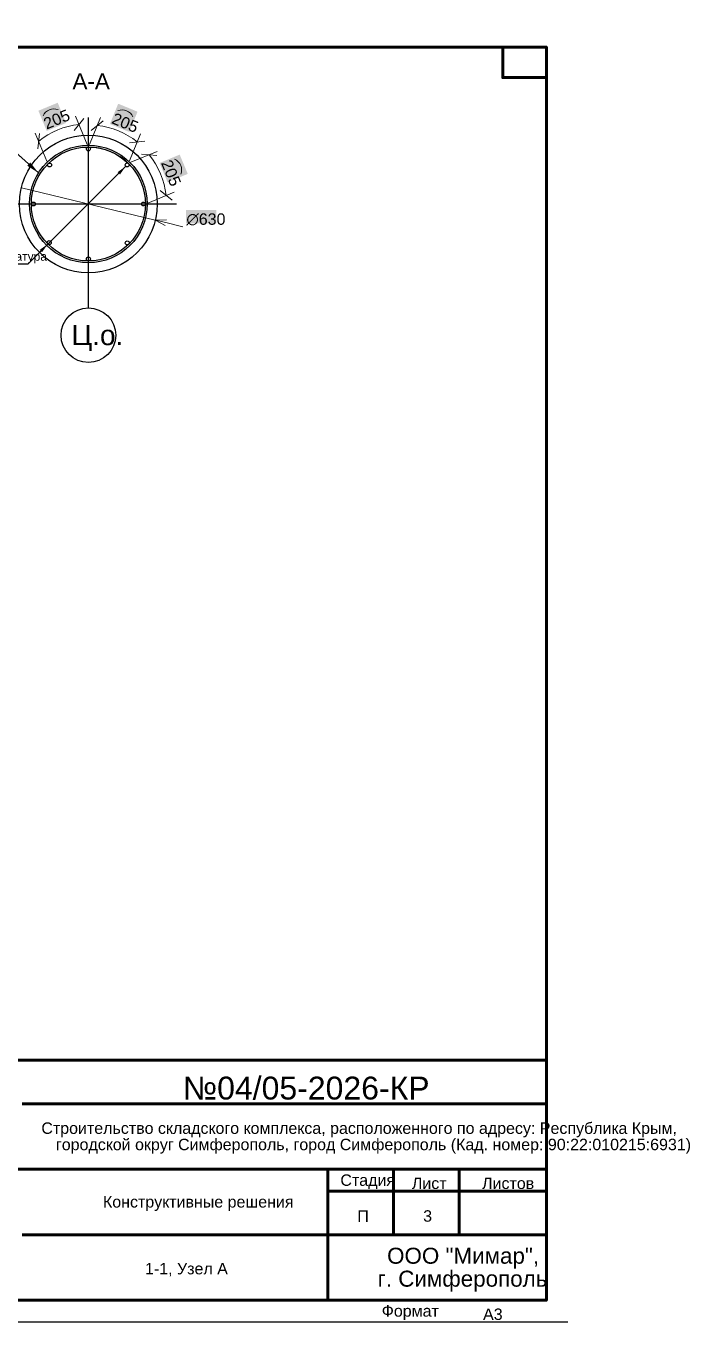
# Model space of a CAD drawing. Header units: millimetres. Extents: x 0 to 448, y 0 to 297.
# Drawn here: x 296 to 448, y 0.1 to 297 of the extents above; entities that cross this region are included whole.
import ezdxf

# ---------------------------------------------------------------- set-up
doc = ezdxf.new("R2010")
doc.units = ezdxf.units.MM
for name, color, linetype in [('PDF _0', 7, 'Continuous'), ('PDF _Разрез', 7, 'Continuous'), ('PDF _СПДС_Выноски', 7, 'Continuous'), ('PDF _СПДС_Оси', 7, 'Continuous'), ('PDF _СПДС_Размеры', 7, 'Continuous'), ('PDF _Текст', 7, 'Continuous')]:
    doc.layers.add(name, color=color, linetype=linetype)
doc.styles.add('PDF Arial', font='arial.ttf')

msp = doc.modelspace()

# ---------------------------------------------------------------- linework, layer by layer
at = {"layer": 'PDF _0', "lineweight": 5}
for points in [[(307.01, 273.04), (309.21, 275.81)], [(313.66, 275.26), (310.89, 273.06)], [(299.1, 272.36), (298.67, 268.85)], [(319.69, 270.18), (323.21, 270.6)], [(325.91, 267.28), (322.4, 267.64)], [(326.66, 259.26), (329.43, 257.04)], [(327.84, 251.28), (325.58, 252.51), (328.16, 252.57)], [(325.58, 252.51), (328.01, 251.93)]]:
    msp.add_lwpolyline(points, dxfattribs=at)
at = {"layer": 'PDF _0', "lineweight": 30}
for centre, radius in [((310.26, 256.2), 15.76), ((310.26, 256.2), 13.45), ((310.26, 256.2), 13.05), ((310.26, 268.82), 0.455), ((301.37, 265.13), 0.455), ((319.15, 265.15), 0.455), ((297.67, 256.2), 0.455), ((322.88, 256.2), 0.455), ((301.31, 247.35), 0.455), ((319.17, 247.29), 0.455), ((310.26, 243.61), 0.455)]:
    msp.add_circle(centre, radius, dxfattribs=at)
at = {"layer": 'PDF _0', "lineweight": 5}
for centre, start, end in [((310.28, 256.22), 45.3789, 90.0276), ((310.26, 256.22), 359.8902, 45.379)]:
    msp.add_arc(centre, 13.05, start, end, dxfattribs=at)
at = {"layer": 'PDF _Разрез', "lineweight": 25}
msp.add_lwpolyline([(419.98, 0.15), (0.11, 0.15), (0.11, 296.98)], dxfattribs=at)
at = {"layer": 'PDF _Разрез', "lineweight": 60}
for points in [[(20.11, 5.14), (415.09, 5.14), (415.09, 292.13), (20.11, 292.13)], [(415.09, 285.15), (415.09, 292.13), (405.1, 292.13), (405.1, 285.15)], [(230.11, 60.14), (415.09, 60.14), (415.09, 5.14), (230.11, 5.14)]]:
    msp.add_lwpolyline(points, close=True, dxfattribs=at)
for points in [[(295.09, 50.15), (415.09, 50.15)], [(230.11, 35.14), (415.09, 35.14)], [(365.1, 35.14), (365.1, 5.14), (365.1, 35.14)], [(380.1, 35.14), (380.1, 20.15)], [(395.11, 35.14), (395.11, 20.15)], [(365.1, 30.14), (415.09, 30.14)], [(295.09, 20.15), (415.09, 20.15)]]:
    msp.add_lwpolyline(points, dxfattribs=at)
at = {"layer": 'PDF _СПДС_Выноски', "lineweight": 25}
for points in [[(298.84, 263.32), (290.54, 270.84), (269.23, 270.84)], [(318.82, 264.83), (296.41, 242.45)], [(300.98, 247.02), (296.41, 242.45), (275.83, 242.45)]]:
    msp.add_lwpolyline(points, dxfattribs=at)
at = {"layer": 'PDF _СПДС_Выноски', "transparency": 33554559}
for points in [[(298.84, 263.32), (296.28, 264.95), (296.96, 265.71)], [(318.82, 264.83), (317.49, 262.96), (316.96, 263.49)], [(300.98, 247.02), (299.65, 245.16), (299.12, 245.69)]]:
    msp.add_solid(points, dxfattribs=at)
at = {"layer": 'PDF _СПДС_Оси', "lineweight": 25}
for points in [[(310.25, 276), (310.25, 256.19), (310.25, 238.64), (310.25, 232.4)], [(330.44, 256.19), (310.25, 256.19), (289.02, 256.19), (282.75, 256.19)]]:
    msp.add_lwpolyline(points, dxfattribs=at)
msp.add_circle((310.26, 226.14), 6.25, dxfattribs=at)
at = {"layer": 'PDF _СПДС_Размеры', "lineweight": 5}
for points in [[(310.02, 269.82), (307.35, 276.28)], [(310.5, 269.82), (313.02, 276)], [(300.79, 266.01), (298.12, 272.45)], [(319.67, 266.07), (322.21, 272.26)], [(320.01, 265.74), (326, 268.23)], [(294.95, 259.89), (325.58, 252.51)], [(323.88, 256.42), (329.89, 258.92)], [(328.01, 251.93), (331.86, 251)]]:
    msp.add_lwpolyline(points, dxfattribs=at)
for centre, radius, start, end in [((302.37, 275.27), 2.72, 68.8895, 156.0992), ((317.99, 275.04), 2.72, 24.0989, 111.3079), ((310.26, 256.24), 18.32, 96.6744, 128.3147), ((310.28, 256.22), 18.07, 51.7896, 83.6225), ((310.29, 256.22), 17.86, 6.262, 39.0554), ((328.89, 263.97), 2.72, 339.0326, 66.2365)]:
    msp.add_arc(centre, radius, start, end, dxfattribs=at)
at = {"layer": 'PDF _СПДС_Размеры', "color": 7, "true_color": 0xffffff, "transparency": 33554559}
for points in [[(298.82, 277.55), (300.73, 272.93), (303.24, 279.39)], [(300.73, 272.93), (303.24, 279.39), (305.15, 274.75)], [(317.09, 279.16), (315.18, 274.52), (321.51, 277.34)], [(315.18, 274.52), (321.51, 277.34), (319.63, 272.7)], [(331.16, 267.51), (326.55, 265.59), (333.01, 263.09)], [(326.55, 265.59), (333.01, 263.09), (328.39, 261.16)], [(332.62, 254.81), (332.62, 251.74), (339.55, 254.81)], [(332.62, 251.74), (339.55, 254.81), (339.55, 251.74)]]:
    msp.add_solid(points, dxfattribs=at)

# ---------------------------------------------------------------- texts
at = {"layer": 'PDF _Текст', "attachment_point": 7, "style": 'PDF Arial'}
for s, insert, char_height in [('А-А', (306.63, 282.48), 3.668), ('∅630', (332.69, 251.26), 2.62), ('Рабочая арматура', (276.98, 242.61), 1.9647), ('Ц.о.', (306.4, 222.55), 4.584), ('№04/05-2026-КР', (331.88, 51.04), 5.2394), ('Строительство складского комплекса, расположенного по адресу: Республика Крым,', (299.5, 42.46), 2.6198), ('городской округ Симферополь, город Симферополь (Кад. номер: 90:22:010215:6931)', (302.84, 38.72), 2.6198), ('Стадия', (367.93, 30.59), 2.62), ('Лист', (384.29, 30.59), 2.62), ('Листов', (400.36, 30.59), 2.62), ('Конструктивные решения', (313.6, 25.59), 2.6198), ('П', (371.81, 23.1), 2.62), ('3', (386.88, 23.1), 2.62), ('ООО "Мимар",', (378.62, 12.4), 3.6677), ('1-1, Узел А', (323.23, 10.59), 2.6198), ('г. Симферополь', (376.46, 7.15), 3.6677), ('Формат', (377.39, 0.6), 2.62), ('A3', (400.59, 0.6), 2.62)]:
    msp.add_mtext(s, dxfattribs=dict(at, insert=insert, char_height=char_height))
at = {"layer": 'PDF _Текст', "char_height": 2.62, "attachment_point": 7, "style": 'PDF Arial'}
for insert, rotation in [((300.7, 273.19), 22.478), ((315.35, 274.73), 337.522), ((326.8, 265.61), 292.478)]:
    msp.add_mtext('205', dxfattribs=dict(at, insert=insert, rotation=rotation))

doc.saveas('drawing.dxf')
